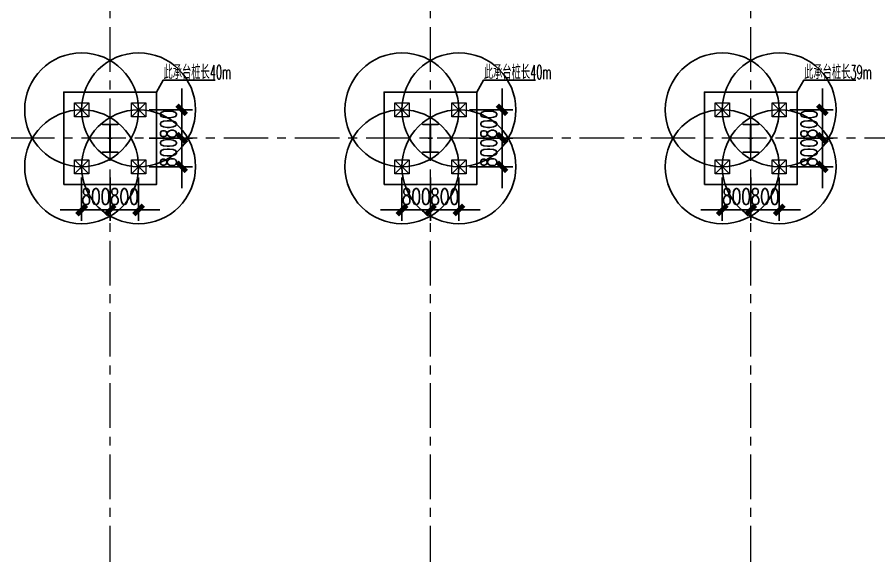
# Model space of a CAD drawing. Extents: x -1201378 to 2367219, y -619313 to 244905.
# Drawn here: x -713367 to -689161, y -249021 to -233898 of the extents above; entities that cross this region are included whole.
import ezdxf
from ezdxf.enums import TextEntityAlignment as Align

# ---------------------------------------------------------------- set-up
doc = ezdxf.new("R2010")
doc.units = 0
doc.header["$LTSCALE"] = 1000
doc.linetypes.add('CENTER', pattern=[2, 1.25, -0.25, 0.25, -0.25])
doc.layers.get('0').update_dxf_attribs({"linetype": 'CONTINUOUS'})
doc.layers.get('Defpoints').update_dxf_attribs({"linetype": 'CONTINUOUS'})
for name, color, linetype in [('A-WINDOW', 140, 'CONTINUOUS'), ('S-BG', 131, 'CONTINUOUS'), ('S-DIMZ', 115, 'CONTINUOUS'), ('S-DOTE1', 140, 'CENTER'), ('S-HATCH1-W', 252, 'CONTINUOUS')]:
    doc.layers.add(name, color=color, linetype=linetype)
for name, color, linetype, lineweight in [('S-axis', 111, 'CONTINUOUS', 0), ('S-col', 2, 'CONTINUOUS', 0), ('S-dote', 5, 'CENTER', 0), ('S-zhuang', 1, 'CONTINUOUS', 0)]:
    doc.layers.add(name, color=color, linetype=linetype, lineweight=lineweight)
doc.styles.add('SS1', font='tj-romans1.shx', dxfattribs={"width": 0.7, "bigfont": 'tj-hztxt1.shx'})
doc.dimstyles.new('S-150-ARCHI', dxfattribs={"dimscale": 150, "dimtxt": 3, "dimasz": 2, "dimexe": 2, "dimexo": 2, "dimgap": 1, "dimtad": 1, "dimdec": 0, "dimzin": 0, "dimdsep": 46, "dimtxsty": 'SS1', "dimblk1": 'TT', "dimblk2": 'TT', "dimsah": 1, "dimcen": 1, "dimclrd": 256, "dimclre": 256, "dimclrt": 256, "dimadec": 0, "dimazin": 0, "dimtfac": 1, "dimtdec": 0, "dimtix": 1, "dimtmove": 2, "dimatfit": 0, "dimldrblk": 'TT', "dimfxl": 2, "dimtolj": 1, "dimtzin": 0, "dimarcsym": 0})

# ---------------------------------------------------------------- blocks, each defined once
blk = doc.blocks.new('w42343243')
at = {"layer": 'S-col'}
blk.add_lwpolyline([(-165069, 621020), (-164639, 621020), (-164639, 621002), (-164848, 621002), (-164848, 620238), (-164639, 620238), (-164639, 620220), (-165069, 620220), (-165069, 620238), (-164860, 620238), (-164860, 621002), (-165069, 621002)], close=True, dxfattribs=at)
blk = doc.blocks.new('42343')
at = {"layer": 'A-WINDOW'}
for p in [(9000, -53750), (18000, -53750), (27000, -53750)]:
    blk.add_blockref('w42343243', p, dxfattribs=at)
blk = doc.blocks.new('3#轴网')
at = {"layer": 'S-dote'}
for p, q in [((-110758.5, -363428.2), (-110758.5, -277944.2)), ((-101758.5, -363428.2), (-101758.5, -277944.2)), ((-92758.5, -363428.2), (-92758.5, -277944.2)), ((-78316.2, -337298.2), (-273210.6, -337298.2))]:
    blk.add_line(p, q, dxfattribs=at)
blk = doc.blocks.new('S-ZHUANG-400')
at = {"layer": 'S-zhuang'}
for p, q in [((200, -200), (-200, 200)), ((-200, -200), (200, 200))]:
    blk.add_line(p, q, dxfattribs=at)
blk.add_lwpolyline([(-200, 200), (200, 200), (200, -200), (-200, -200)], close=True, dxfattribs=at)
blk = doc.blocks.new('CT4')
at = {"layer": 'Defpoints'}
for centre in [(-100831, -168442), (-99231, -168442), (-100831, -170042), (-99231, -170042)]:
    blk.add_circle(centre, 1600, dxfattribs=at)
at = {"layer": 'S-DOTE1', "ltscale": 0.25}
for p, q in [((-100031, -169182), (-100031, -169302)), ((-99971, -169242), (-100091, -169242))]:
    blk.add_line(p, q, dxfattribs=at)
at = {"layer": 'S-HATCH1-W'}
blk.add_lwpolyline([(-101331, -170542), (-101331, -167942), (-98731, -167942), (-98731, -170542)], close=True, dxfattribs=at)
at = {"layer": 'S-zhuang', "rotation": 90.00000000000001}
for p in [(-100831, -168442), (-99231, -168442), (-100831, -170042), (-99231, -170042)]:
    blk.add_blockref('S-ZHUANG-400', p, dxfattribs=at)
blk = doc.blocks.new('TT')
blk.add_line((-0.969, 0), (0.969, 0))
at = {"const_width": 0.45}
blk.add_lwpolyline([(-0.442, -0.442), (0.442, 0.442)], dxfattribs=at)
blk = doc.blocks.new('*D770')
at = {"layer": 'Defpoints', "color": 0, "transparency": 16777216}
for p in [(-711558, -238098), (-710758, -238098), (-710758, -239311)]:
    blk.add_point(p, dxfattribs=at)
at = {"layer": 'S-DIMZ', "lineweight": -2, "transparency": 16777216}
for p, q in [((-711558, -238398), (-711558, -239611)), ((-710758, -238398), (-710758, -239611)), ((-711858, -239311), (-712158, -239311)), ((-711558, -239311), (-710758, -239311)), ((-710458, -239311), (-710158, -239311))]:
    blk.add_line(p, q, dxfattribs=at)
at = {"layer": 'S-DIMZ', "lineweight": -2, "transparency": 16777216, "xscale": 300, "yscale": 300, "zscale": 300}
blk.add_blockref('TT', (-711558, -239311), dxfattribs=at)
at = {"layer": 'S-DIMZ', "lineweight": -2, "transparency": 16777216, "xscale": 300, "yscale": 300, "zscale": 300, "rotation": 180}
blk.add_blockref('TT', (-710758, -239311), dxfattribs=at)
at = {"layer": 'S-DIMZ', "transparency": 16777216, "insert": (-711158, -238936), "char_height": 450, "attachment_point": 5, "style": 'SS1'}
blk.add_mtext('\\A1;800', dxfattribs=at)
blk = doc.blocks.new('*D771')
at = {"layer": 'Defpoints', "color": 0, "transparency": 16777216}
for p in [(-710758, -238098), (-709958, -238098), (-709958, -239311)]:
    blk.add_point(p, dxfattribs=at)
at = {"layer": 'S-DIMZ', "lineweight": -2, "transparency": 16777216}
for p, q in [((-710758, -238398), (-710758, -239611)), ((-709958, -238398), (-709958, -239611)), ((-711058, -239311), (-711358, -239311)), ((-710758, -239311), (-709958, -239311)), ((-709658, -239311), (-709358, -239311))]:
    blk.add_line(p, q, dxfattribs=at)
at = {"layer": 'S-DIMZ', "lineweight": -2, "transparency": 16777216, "xscale": 300, "yscale": 300, "zscale": 300}
blk.add_blockref('TT', (-710758, -239311), dxfattribs=at)
at = {"layer": 'S-DIMZ', "lineweight": -2, "transparency": 16777216, "xscale": 300, "yscale": 300, "zscale": 300, "rotation": 180}
blk.add_blockref('TT', (-709958, -239311), dxfattribs=at)
at = {"layer": 'S-DIMZ', "transparency": 16777216, "insert": (-710358, -238936), "char_height": 450, "attachment_point": 5, "style": 'SS1'}
blk.add_mtext('\\A1;800', dxfattribs=at)
blk = doc.blocks.new('*D772')
at = {"layer": 'Defpoints', "color": 0, "transparency": 16777216}
for p in [(-709958, -236498), (-709958, -237298), (-708746, -237298)]:
    blk.add_point(p, dxfattribs=at)
at = {"layer": 'S-DIMZ', "lineweight": -2, "transparency": 16777216}
for p, q in [((-708746, -236198), (-708746, -235898)), ((-709658, -236498), (-708446, -236498)), ((-708746, -236498), (-708746, -237298)), ((-709658, -237298), (-708446, -237298)), ((-708746, -237598), (-708746, -237898))]:
    blk.add_line(p, q, dxfattribs=at)
at = {"layer": 'S-DIMZ', "lineweight": -2, "transparency": 16777216, "xscale": 300, "yscale": 300, "zscale": 300}
for p, rotation in [((-708746, -236498), 270), ((-708746, -237298), 90)]:
    blk.add_blockref('TT', p, dxfattribs=dict(at, rotation=rotation))
at = {"layer": 'S-DIMZ', "transparency": 16777216, "insert": (-709121, -236898), "char_height": 450, "attachment_point": 5, "rotation": 90, "style": 'SS1'}
blk.add_mtext('\\A1;800', dxfattribs=at)
blk = doc.blocks.new('*D773')
at = {"layer": 'Defpoints', "color": 0, "transparency": 16777216}
for p in [(-709958, -237298), (-709958, -238098), (-708746, -238098)]:
    blk.add_point(p, dxfattribs=at)
at = {"layer": 'S-DIMZ', "lineweight": -2, "transparency": 16777216}
for p, q in [((-708746, -236998), (-708746, -236698)), ((-709658, -237298), (-708446, -237298)), ((-708746, -237298), (-708746, -238098)), ((-709658, -238098), (-708446, -238098)), ((-708746, -238398), (-708746, -238698))]:
    blk.add_line(p, q, dxfattribs=at)
at = {"layer": 'S-DIMZ', "lineweight": -2, "transparency": 16777216, "xscale": 300, "yscale": 300, "zscale": 300}
for p, rotation in [((-708746, -237298), 270), ((-708746, -238098), 90)]:
    blk.add_blockref('TT', p, dxfattribs=dict(at, rotation=rotation))
at = {"layer": 'S-DIMZ', "transparency": 16777216, "insert": (-709121, -237698), "char_height": 450, "attachment_point": 5, "rotation": 90, "style": 'SS1'}
blk.add_mtext('\\A1;800', dxfattribs=at)
blk = doc.blocks.new('*D780')
at = {"layer": 'Defpoints', "color": 0, "transparency": 16777216}
for p in [(-702558, -238098), (-701758, -238098), (-701758, -239311)]:
    blk.add_point(p, dxfattribs=at)
at = {"layer": 'S-DIMZ', "lineweight": -2, "transparency": 16777216}
for p, q in [((-702558, -238398), (-702558, -239611)), ((-701758, -238398), (-701758, -239611)), ((-702858, -239311), (-703158, -239311)), ((-702558, -239311), (-701758, -239311)), ((-701458, -239311), (-701158, -239311))]:
    blk.add_line(p, q, dxfattribs=at)
at = {"layer": 'S-DIMZ', "lineweight": -2, "transparency": 16777216, "xscale": 300, "yscale": 300, "zscale": 300}
blk.add_blockref('TT', (-702558, -239311), dxfattribs=at)
at = {"layer": 'S-DIMZ', "lineweight": -2, "transparency": 16777216, "xscale": 300, "yscale": 300, "zscale": 300, "rotation": 180}
blk.add_blockref('TT', (-701758, -239311), dxfattribs=at)
at = {"layer": 'S-DIMZ', "transparency": 16777216, "insert": (-702158, -238936), "char_height": 450, "attachment_point": 5, "style": 'SS1'}
blk.add_mtext('\\A1;800', dxfattribs=at)
blk = doc.blocks.new('*D781')
at = {"layer": 'Defpoints', "color": 0, "transparency": 16777216}
for p in [(-701758, -238098), (-700958, -238098), (-700958, -239311)]:
    blk.add_point(p, dxfattribs=at)
at = {"layer": 'S-DIMZ', "lineweight": -2, "transparency": 16777216}
for p, q in [((-701758, -238398), (-701758, -239611)), ((-700958, -238398), (-700958, -239611)), ((-702058, -239311), (-702358, -239311)), ((-701758, -239311), (-700958, -239311)), ((-700658, -239311), (-700358, -239311))]:
    blk.add_line(p, q, dxfattribs=at)
at = {"layer": 'S-DIMZ', "lineweight": -2, "transparency": 16777216, "xscale": 300, "yscale": 300, "zscale": 300}
blk.add_blockref('TT', (-701758, -239311), dxfattribs=at)
at = {"layer": 'S-DIMZ', "lineweight": -2, "transparency": 16777216, "xscale": 300, "yscale": 300, "zscale": 300, "rotation": 180}
blk.add_blockref('TT', (-700958, -239311), dxfattribs=at)
at = {"layer": 'S-DIMZ', "transparency": 16777216, "insert": (-701358, -238936), "char_height": 450, "attachment_point": 5, "style": 'SS1'}
blk.add_mtext('\\A1;800', dxfattribs=at)
blk = doc.blocks.new('*D782')
at = {"layer": 'Defpoints', "color": 0, "transparency": 16777216}
for p in [(-700958, -236498), (-700958, -237298), (-699746, -237298)]:
    blk.add_point(p, dxfattribs=at)
at = {"layer": 'S-DIMZ', "lineweight": -2, "transparency": 16777216}
for p, q in [((-699746, -236198), (-699746, -235898)), ((-700658, -236498), (-699446, -236498)), ((-699746, -236498), (-699746, -237298)), ((-700658, -237298), (-699446, -237298)), ((-699746, -237598), (-699746, -237898))]:
    blk.add_line(p, q, dxfattribs=at)
at = {"layer": 'S-DIMZ', "lineweight": -2, "transparency": 16777216, "xscale": 300, "yscale": 300, "zscale": 300}
for p, rotation in [((-699746, -236498), 270), ((-699746, -237298), 90)]:
    blk.add_blockref('TT', p, dxfattribs=dict(at, rotation=rotation))
at = {"layer": 'S-DIMZ', "transparency": 16777216, "insert": (-700121, -236898), "char_height": 450, "attachment_point": 5, "rotation": 90, "style": 'SS1'}
blk.add_mtext('\\A1;800', dxfattribs=at)
blk = doc.blocks.new('*D783')
at = {"layer": 'Defpoints', "color": 0, "transparency": 16777216}
for p in [(-700958, -237298), (-700958, -238098), (-699746, -238098)]:
    blk.add_point(p, dxfattribs=at)
at = {"layer": 'S-DIMZ', "lineweight": -2, "transparency": 16777216}
for p, q in [((-699746, -236998), (-699746, -236698)), ((-700658, -237298), (-699446, -237298)), ((-699746, -237298), (-699746, -238098)), ((-700658, -238098), (-699446, -238098)), ((-699746, -238398), (-699746, -238698))]:
    blk.add_line(p, q, dxfattribs=at)
at = {"layer": 'S-DIMZ', "lineweight": -2, "transparency": 16777216, "xscale": 300, "yscale": 300, "zscale": 300}
for p, rotation in [((-699746, -237298), 270), ((-699746, -238098), 90)]:
    blk.add_blockref('TT', p, dxfattribs=dict(at, rotation=rotation))
at = {"layer": 'S-DIMZ', "transparency": 16777216, "insert": (-700121, -237698), "char_height": 450, "attachment_point": 5, "rotation": 90, "style": 'SS1'}
blk.add_mtext('\\A1;800', dxfattribs=at)
blk = doc.blocks.new('*D790')
at = {"layer": 'Defpoints', "color": 0, "transparency": 16777216}
for p in [(-693558, -238098), (-692758, -238098), (-692758, -239311)]:
    blk.add_point(p, dxfattribs=at)
at = {"layer": 'S-DIMZ', "lineweight": -2, "transparency": 16777216}
for p, q in [((-693558, -238398), (-693558, -239611)), ((-692758, -238398), (-692758, -239611)), ((-693858, -239311), (-694158, -239311)), ((-693558, -239311), (-692758, -239311)), ((-692458, -239311), (-692158, -239311))]:
    blk.add_line(p, q, dxfattribs=at)
at = {"layer": 'S-DIMZ', "lineweight": -2, "transparency": 16777216, "xscale": 300, "yscale": 300, "zscale": 300}
blk.add_blockref('TT', (-693558, -239311), dxfattribs=at)
at = {"layer": 'S-DIMZ', "lineweight": -2, "transparency": 16777216, "xscale": 300, "yscale": 300, "zscale": 300, "rotation": 180}
blk.add_blockref('TT', (-692758, -239311), dxfattribs=at)
at = {"layer": 'S-DIMZ', "transparency": 16777216, "insert": (-693158, -238936), "char_height": 450, "attachment_point": 5, "style": 'SS1'}
blk.add_mtext('\\A1;800', dxfattribs=at)
blk = doc.blocks.new('*D791')
at = {"layer": 'Defpoints', "color": 0, "transparency": 16777216}
for p in [(-692758, -238098), (-691958, -238098), (-691958, -239311)]:
    blk.add_point(p, dxfattribs=at)
at = {"layer": 'S-DIMZ', "lineweight": -2, "transparency": 16777216}
for p, q in [((-692758, -238398), (-692758, -239611)), ((-691958, -238398), (-691958, -239611)), ((-693058, -239311), (-693358, -239311)), ((-692758, -239311), (-691958, -239311)), ((-691658, -239311), (-691358, -239311))]:
    blk.add_line(p, q, dxfattribs=at)
at = {"layer": 'S-DIMZ', "lineweight": -2, "transparency": 16777216, "xscale": 300, "yscale": 300, "zscale": 300}
blk.add_blockref('TT', (-692758, -239311), dxfattribs=at)
at = {"layer": 'S-DIMZ', "lineweight": -2, "transparency": 16777216, "xscale": 300, "yscale": 300, "zscale": 300, "rotation": 180}
blk.add_blockref('TT', (-691958, -239311), dxfattribs=at)
at = {"layer": 'S-DIMZ', "transparency": 16777216, "insert": (-692358, -238936), "char_height": 450, "attachment_point": 5, "style": 'SS1'}
blk.add_mtext('\\A1;800', dxfattribs=at)
blk = doc.blocks.new('*D792')
at = {"layer": 'Defpoints', "color": 0, "transparency": 16777216}
for p in [(-691958, -236498), (-691958, -237298), (-690746, -237298)]:
    blk.add_point(p, dxfattribs=at)
at = {"layer": 'S-DIMZ', "lineweight": -2, "transparency": 16777216}
for p, q in [((-690746, -236198), (-690746, -235898)), ((-691658, -236498), (-690446, -236498)), ((-690746, -236498), (-690746, -237298)), ((-691658, -237298), (-690446, -237298)), ((-690746, -237598), (-690746, -237898))]:
    blk.add_line(p, q, dxfattribs=at)
at = {"layer": 'S-DIMZ', "lineweight": -2, "transparency": 16777216, "xscale": 300, "yscale": 300, "zscale": 300}
for p, rotation in [((-690746, -236498), 270), ((-690746, -237298), 90)]:
    blk.add_blockref('TT', p, dxfattribs=dict(at, rotation=rotation))
at = {"layer": 'S-DIMZ', "transparency": 16777216, "insert": (-691121, -236898), "char_height": 450, "attachment_point": 5, "rotation": 90, "style": 'SS1'}
blk.add_mtext('\\A1;800', dxfattribs=at)
blk = doc.blocks.new('*D793')
at = {"layer": 'Defpoints', "color": 0, "transparency": 16777216}
for p in [(-691958, -237298), (-691958, -238098), (-690746, -238098)]:
    blk.add_point(p, dxfattribs=at)
at = {"layer": 'S-DIMZ', "lineweight": -2, "transparency": 16777216}
for p, q in [((-690746, -236998), (-690746, -236698)), ((-691658, -237298), (-690446, -237298)), ((-690746, -237298), (-690746, -238098)), ((-691658, -238098), (-690446, -238098)), ((-690746, -238398), (-690746, -238698))]:
    blk.add_line(p, q, dxfattribs=at)
at = {"layer": 'S-DIMZ', "lineweight": -2, "transparency": 16777216, "xscale": 300, "yscale": 300, "zscale": 300}
for p, rotation in [((-690746, -237298), 270), ((-690746, -238098), 90)]:
    blk.add_blockref('TT', p, dxfattribs=dict(at, rotation=rotation))
at = {"layer": 'S-DIMZ', "transparency": 16777216, "insert": (-691121, -237698), "char_height": 450, "attachment_point": 5, "rotation": 90, "style": 'SS1'}
blk.add_mtext('\\A1;800', dxfattribs=at)

msp = doc.modelspace()

# ---------------------------------------------------------------- linework, layer by layer
at = {"layer": 'S-BG'}
for points in [[(-707803.9, -235661.3), (-709264.1, -235661.3), (-709458.5, -235998.2)], [(-698803.9, -235661.3), (-700264.1, -235661.3), (-700458.5, -235998.2)], [(-689803.9, -235661.3), (-691264.1, -235661.3), (-691458.5, -235998.2)]]:
    msp.add_lwpolyline(points, dxfattribs=at)

# ---------------------------------------------------------------- block references
at = {"layer": 'S-axis'}
msp.add_blockref('3#轴网', (-600000, 100000), dxfattribs=at)
at = {"layer": 'S-col'}
msp.add_blockref('42343', (-554904.3, -804168.2), dxfattribs=at)
at = {"layer": 'S-zhuang'}
for p in [(-610727.3, -68056.2), (-601727.3, -68056.2), (-592727.3, -68056.2)]:
    msp.add_blockref('CT4', p, dxfattribs=at)

# ---------------------------------------------------------------- texts
at = {"layer": 'S-BG', "style": 'SS1', "width": 0.5}
for s, p in [('此承台桩长40m', (-709257.8, -235440.9)), ('此承台桩长40m', (-700257.8, -235440.9)), ('此承台桩长39m', (-691257.8, -235440.9))]:
    msp.add_text(s, height=400, dxfattribs=at).set_placement(p, align=Align.MIDDLE_LEFT)

# ---------------------------------------------------------------- dimensions: what is measured, and where the dimension line sits
at = {"layer": 'S-DIMZ'}
for base, p1, p2, picture, middle in [((-708746, -237298.1), (-709958.4, -236498.2), (-709958.4, -237298.1), '*D772', (-709121, -236898.2)), ((-699746, -237298.1), (-700958.4, -236498.2), (-700958.4, -237298.1), '*D782', (-700121, -236898.2)), ((-690746, -237298.1), (-691958.4, -236498.2), (-691958.4, -237298.1), '*D792', (-691121, -236898.2)), ((-708746, -238098.2), (-709958.4, -237298.1), (-709958.4, -238098.2), '*D773', (-709121, -237698.2)), ((-699746, -238098.2), (-700958.4, -237298.1), (-700958.4, -238098.2), '*D783', (-700121, -237698.2)), ((-690746, -238098.2), (-691958.4, -237298.1), (-691958.4, -238098.2), '*D793', (-691121, -237698.2))]:
    dim = msp.add_linear_dim(base=base, p1=p1, p2=p2, angle=270, dimstyle='S-150-ARCHI', override={"dimexo": 2}, dxfattribs=at)
    dim.commit()
    dim.dimension.update_dxf_attribs({"geometry": picture, "text_midpoint": middle})
for base, p1, p2, picture, middle in [((-710758.5, -239310.6), (-711558.4, -238098.2), (-710758.5, -238098.2), '*D770', (-711158.4, -238935.6)), ((-709958.4, -239310.6), (-710758.5, -238098.2), (-709958.4, -238098.2), '*D771', (-710358.4, -238935.6)), ((-701758.5, -239310.6), (-702558.4, -238098.2), (-701758.5, -238098.2), '*D780', (-702158.4, -238935.6)), ((-700958.4, -239310.6), (-701758.5, -238098.2), (-700958.4, -238098.2), '*D781', (-701358.4, -238935.6)), ((-692758.5, -239310.6), (-693558.4, -238098.2), (-692758.5, -238098.2), '*D790', (-693158.4, -238935.6)), ((-691958.4, -239310.6), (-692758.5, -238098.2), (-691958.4, -238098.2), '*D791', (-692358.4, -238935.6))]:
    dim = msp.add_linear_dim(base=base, p1=p1, p2=p2, dimstyle='S-150-ARCHI', override={"dimexo": 2}, dxfattribs=at)
    dim.commit()
    dim.dimension.update_dxf_attribs({"geometry": picture, "text_midpoint": middle})

doc.saveas('drawing.dxf')
